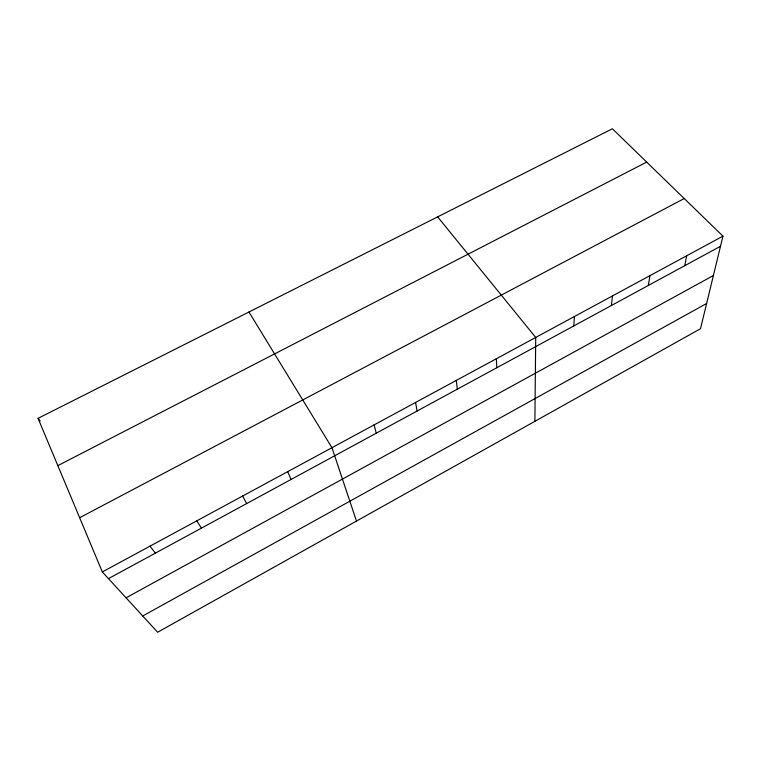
<?xml version="1.0" encoding="UTF-8"?>
<svg xmlns="http://www.w3.org/2000/svg" width="761" height="761" viewBox="0 0 761 761"><rect width="100%" height="100%" fill="white"/><g stroke="black" fill="none" stroke-linecap="round" stroke-linejoin="round"><path stroke-width="1.14" d="M534.888 421.328L535.715 337.456L437.651 216.856M573.823 325.917L574.412 316.519M611.397 305.513L612.472 295.924M648.353 285.442L649.904 275.672M684.719 265.694L686.726 255.753M722.95 236.148L700.5 328.723L157.641 632.239L102.335 571.939L38.05 418.35L612.377 128.761L722.95 236.148L102.335 571.939M142.735 615.991L706.627 303.487M126.069 597.823L713.409 275.52M108.462 578.617L720.496 246.269M79.639 517.727L684.225 198.535M57.836 465.627L646.698 162.093M38.05 418.35L40.171 421.033M149.993 546.151L155.387 553.133M196.757 520.847L201.446 528.124M248.942 312.01L331.958 447.696L356.471 521.076M242.654 496.01L246.659 503.573M287.715 471.63L291.054 479.459M374.136 424.876L376.238 433.209M415.582 402.455L417.104 411.016M456.315 380.414L457.285 389.194M496.353 358.754L496.781 367.753"/></g></svg>
